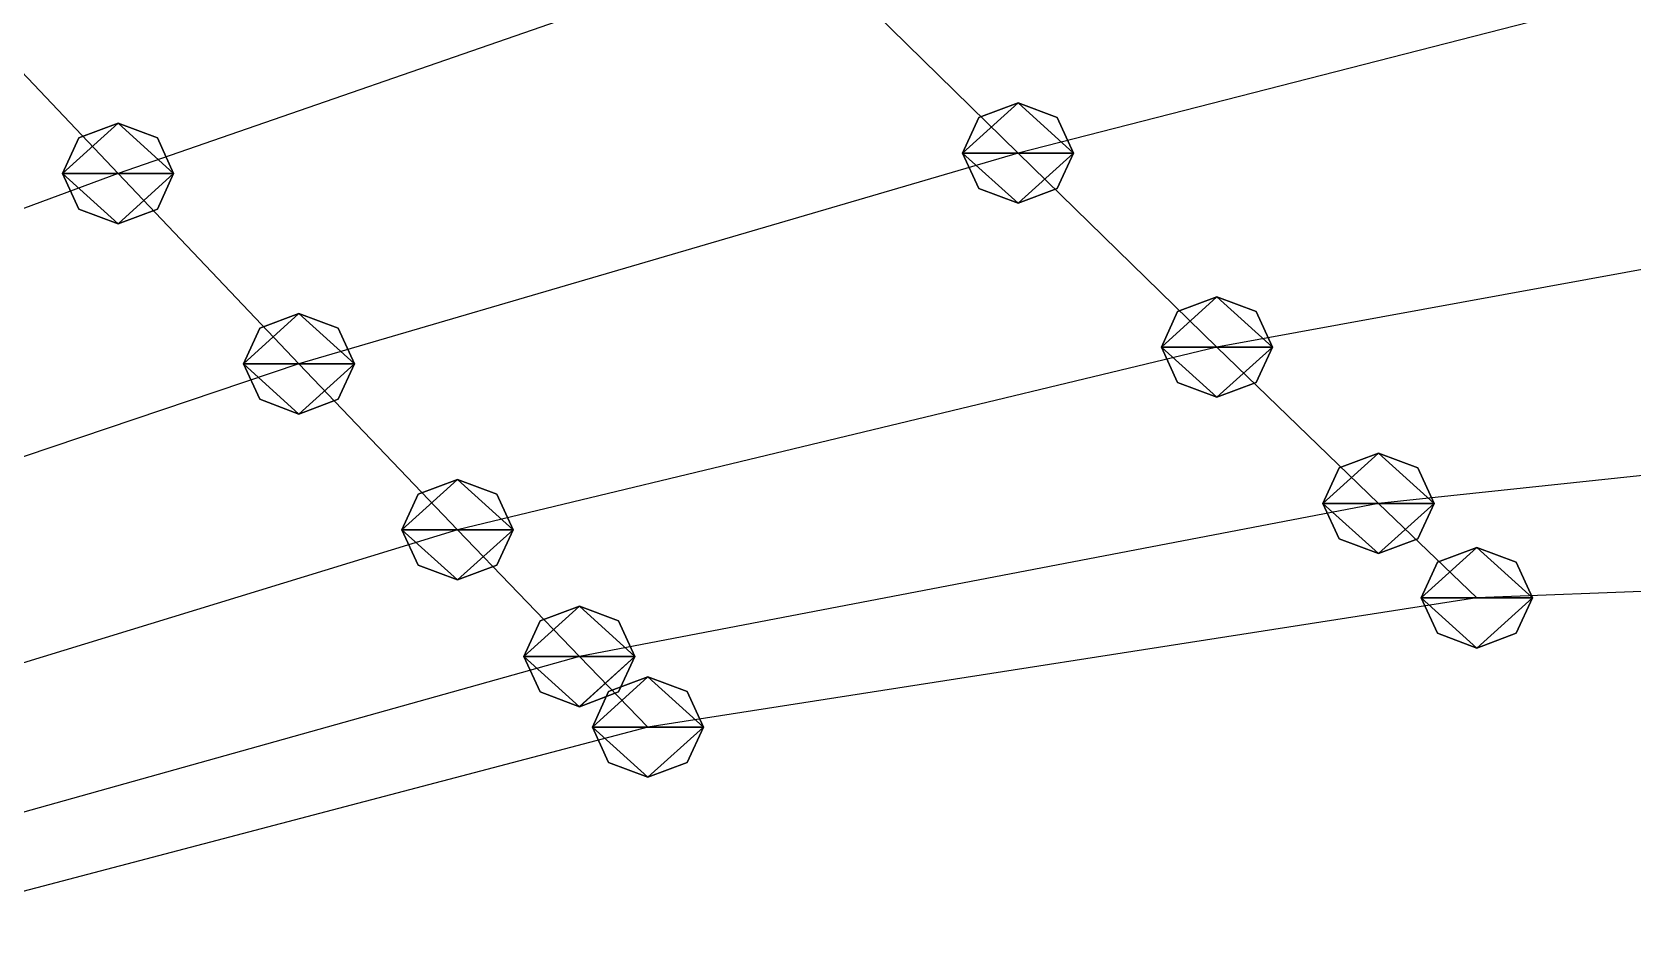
# Model space of a CAD drawing. Header units: metres. Extents: x -75 to 75, y -50 to 48.
# Drawn here: x 11.88 to 40.71, y -10.51 to 5.61 of the extents above; entities that cross this region are included whole.
import ezdxf

# ---------------------------------------------------------------- set-up
doc = ezdxf.new("R2010")
doc.units = ezdxf.units.M

msp = doc.modelspace()

# ---------------------------------------------------------------- linework, layer by layer
for p, q in [((25.685604, 7.312996, -196.89554), (13.4338875, 3.0641632, -201.13991)), ((29.639103, 3.4326744, -196.28397), (25.685604, 7.312996, -196.89554)), ((13.4338875, 3.0641632, -201.13991), (9.987995, 6.701477, -201.40582)), ((42.959377, 6.8451576, -191.65167), (29.639103, 3.4326744, -196.28397)), ((29.639103, 4.338987, -196.70657), (28.931995, 4.073534, -196.5828)), ((29.639103, 4.338987, -196.70657), (28.931995, 4.073534, -196.5828)), ((29.639103, 4.338987, -196.70657), (28.931995, 4.073534, -196.5828)), ((29.639103, 4.338987, -196.70657), (28.931995, 4.073534, -196.5828)), ((30.34621, 4.073534, -196.5828), (29.639103, 4.338987, -196.70657)), ((30.34621, 4.073534, -196.5828), (29.639103, 4.338987, -196.70657)), ((30.34621, 4.073534, -196.5828), (29.639103, 4.338987, -196.70657)), ((30.34621, 4.073534, -196.5828), (29.639103, 4.338987, -196.70657)), ((28.931995, 4.073534, -196.5828), (28.639103, 3.4326744, -196.28397)), ((28.931995, 4.073534, -196.5828), (28.639103, 3.4326744, -196.28397)), ((28.931995, 4.073534, -196.5828), (28.639103, 3.4326744, -196.28397)), ((28.931995, 4.073534, -196.5828), (28.639103, 3.4326744, -196.28397)), ((30.639103, 3.4326744, -196.28397), (30.34621, 4.073534, -196.5828)), ((30.639103, 3.4326744, -196.28397), (30.34621, 4.073534, -196.5828)), ((30.639103, 3.4326744, -196.28397), (30.34621, 4.073534, -196.5828)), ((30.639103, 3.4326744, -196.28397), (30.34621, 4.073534, -196.5828)), ((13.4338875, 3.9704757, -201.56252), (12.726781, 3.705023, -201.43874)), ((13.4338875, 3.9704757, -201.56252), (12.726781, 3.705023, -201.43874)), ((13.4338875, 3.9704757, -201.56252), (12.726781, 3.705023, -201.43874)), ((13.4338875, 3.9704757, -201.56252), (12.726781, 3.705023, -201.43874)), ((14.140994, 3.705023, -201.43874), (13.4338875, 3.9704757, -201.56252)), ((14.140994, 3.705023, -201.43874), (13.4338875, 3.9704757, -201.56252)), ((14.140994, 3.705023, -201.43874), (13.4338875, 3.9704757, -201.56252)), ((14.140994, 3.705023, -201.43874), (13.4338875, 3.9704757, -201.56252)), ((12.726781, 3.705023, -201.43874), (12.4338875, 3.0641632, -201.13991)), ((12.726781, 3.705023, -201.43874), (12.4338875, 3.0641632, -201.13991)), ((12.726781, 3.705023, -201.43874), (12.4338875, 3.0641632, -201.13991)), ((12.726781, 3.705023, -201.43874), (12.4338875, 3.0641632, -201.13991)), ((14.4338875, 3.0641632, -201.13991), (14.140994, 3.705023, -201.43874)), ((14.4338875, 3.0641632, -201.13991), (14.140994, 3.705023, -201.43874)), ((14.4338875, 3.0641632, -201.13991), (14.140994, 3.705023, -201.43874)), ((14.4338875, 3.0641632, -201.13991), (14.140994, 3.705023, -201.43874)), ((29.639103, 3.4326744, -196.28397), (16.690758, -0.36447906, -200.87906)), ((28.639103, 3.4326744, -196.28397), (28.931995, 2.7918146, -195.98514)), ((28.639103, 3.4326744, -196.28397), (28.931995, 2.7918146, -195.98514)), ((28.639103, 3.4326744, -196.28397), (28.931995, 2.7918146, -195.98514)), ((28.639103, 3.4326744, -196.28397), (28.931995, 2.7918146, -195.98514)), ((33.2205, -0.06272507, -195.70935), (29.639103, 3.4326744, -196.28397)), ((30.34621, 2.7918146, -195.98514), (30.639103, 3.4326744, -196.28397)), ((30.34621, 2.7918146, -195.98514), (30.639103, 3.4326744, -196.28397)), ((30.34621, 2.7918146, -195.98514), (30.639103, 3.4326744, -196.28397)), ((30.34621, 2.7918146, -195.98514), (30.639103, 3.4326744, -196.28397)), ((13.4338875, 3.0641632, -201.13991), (1.3711014, -1.3933296, -205.37889)), ((12.4338875, 3.0641632, -201.13991), (12.726781, 2.4233034, -200.84108)), ((12.4338875, 3.0641632, -201.13991), (12.726781, 2.4233034, -200.84108)), ((12.4338875, 3.0641632, -201.13991), (12.726781, 2.4233034, -200.84108)), ((12.4338875, 3.0641632, -201.13991), (12.726781, 2.4233034, -200.84108)), ((16.690758, -0.36447906, -200.87906), (13.4338875, 3.0641632, -201.13991)), ((14.140994, 2.4233034, -200.84108), (14.4338875, 3.0641632, -201.13991)), ((14.140994, 2.4233034, -200.84108), (14.4338875, 3.0641632, -201.13991)), ((14.140994, 2.4233034, -200.84108), (14.4338875, 3.0641632, -201.13991)), ((14.140994, 2.4233034, -200.84108), (14.4338875, 3.0641632, -201.13991)), ((28.931995, 2.7918146, -195.98514), (29.639103, 2.5263617, -195.86136)), ((28.931995, 2.7918146, -195.98514), (29.639103, 2.5263617, -195.86136)), ((28.931995, 2.7918146, -195.98514), (29.639103, 2.5263617, -195.86136)), ((28.931995, 2.7918146, -195.98514), (29.639103, 2.5263617, -195.86136)), ((29.639103, 2.5263617, -195.86136), (30.34621, 2.7918146, -195.98514)), ((29.639103, 2.5263617, -195.86136), (30.34621, 2.7918146, -195.98514)), ((29.639103, 2.5263617, -195.86136), (30.34621, 2.7918146, -195.98514)), ((29.639103, 2.5263617, -195.86136), (30.34621, 2.7918146, -195.98514)), ((12.726781, 2.4233034, -200.84108), (13.4338875, 2.1578505, -200.7173)), ((12.726781, 2.4233034, -200.84108), (13.4338875, 2.1578505, -200.7173)), ((12.726781, 2.4233034, -200.84108), (13.4338875, 2.1578505, -200.7173)), ((12.726781, 2.4233034, -200.84108), (13.4338875, 2.1578505, -200.7173)), ((13.4338875, 2.1578505, -200.7173), (14.140994, 2.4233034, -200.84108)), ((13.4338875, 2.1578505, -200.7173), (14.140994, 2.4233034, -200.84108)), ((13.4338875, 2.1578505, -200.7173), (14.140994, 2.4233034, -200.84108)), ((13.4338875, 2.1578505, -200.7173), (14.140994, 2.4233034, -200.84108)), ((47.567142, 2.5512924, -190.69957), (33.2205, -0.06272507, -195.70935)), ((32.513393, 0.5781347, -196.00818), (32.2205, -0.0627251, -195.70935)), ((32.513393, 0.5781347, -196.00818), (32.2205, -0.0627251, -195.70935)), ((32.513393, 0.5781347, -196.00818), (32.2205, -0.0627251, -195.70935)), ((32.513393, 0.5781347, -196.00818), (32.2205, -0.0627251, -195.70935)), ((33.2205, 0.8435875, -196.13196), (32.513393, 0.5781347, -196.00818)), ((33.2205, 0.8435875, -196.13196), (32.513393, 0.5781347, -196.00818)), ((33.2205, 0.8435875, -196.13196), (32.513393, 0.5781347, -196.00818)), ((33.2205, 0.8435875, -196.13196), (32.513393, 0.5781347, -196.00818)), ((33.92761, 0.5781347, -196.00818), (33.2205, 0.8435875, -196.13196)), ((33.92761, 0.5781347, -196.00818), (33.2205, 0.8435875, -196.13196)), ((33.92761, 0.5781347, -196.00818), (33.2205, 0.8435875, -196.13196)), ((33.92761, 0.5781347, -196.00818), (33.2205, 0.8435875, -196.13196)), ((34.2205, -0.06272504, -195.70935), (33.92761, 0.5781347, -196.00818)), ((34.2205, -0.06272504, -195.70935), (33.92761, 0.5781347, -196.00818)), ((34.2205, -0.06272504, -195.70935), (33.92761, 0.5781347, -196.00818)), ((34.2205, -0.06272504, -195.70935), (33.92761, 0.5781347, -196.00818)), ((16.690758, 0.5418335, -201.30167), (15.983651, 0.27638072, -201.17789)), ((16.690758, 0.5418335, -201.30167), (15.983651, 0.27638072, -201.17789)), ((16.690758, 0.5418335, -201.30167), (15.983651, 0.27638072, -201.17789)), ((16.690758, 0.5418335, -201.30167), (15.983651, 0.27638072, -201.17789)), ((17.397865, 0.27638072, -201.17789), (16.690758, 0.5418335, -201.30167)), ((17.397865, 0.27638072, -201.17789), (16.690758, 0.5418335, -201.30167)), ((17.397865, 0.27638072, -201.17789), (16.690758, 0.5418335, -201.30167)), ((17.397865, 0.27638072, -201.17789), (16.690758, 0.5418335, -201.30167)), ((15.983651, 0.27638072, -201.17789), (15.690758, -0.3644791, -200.87906)), ((15.983651, 0.27638072, -201.17789), (15.690758, -0.3644791, -200.87906)), ((15.983651, 0.27638072, -201.17789), (15.690758, -0.3644791, -200.87906)), ((15.983651, 0.27638072, -201.17789), (15.690758, -0.3644791, -200.87906)), ((17.690758, -0.36447904, -200.87906), (17.397865, 0.27638072, -201.17789)), ((17.690758, -0.36447904, -200.87906), (17.397865, 0.27638072, -201.17789)), ((17.690758, -0.36447904, -200.87906), (17.397865, 0.27638072, -201.17789)), ((17.690758, -0.36447904, -200.87906), (17.397865, 0.27638072, -201.17789)), ((33.2205, -0.06272507, -195.70935), (19.545559, -3.354412, -200.63419)), ((32.2205, -0.0627251, -195.70935), (32.513393, -0.7035849, -195.41052)), ((32.2205, -0.0627251, -195.70935), (32.513393, -0.7035849, -195.41052)), ((32.2205, -0.0627251, -195.70935), (32.513393, -0.7035849, -195.41052)), ((32.2205, -0.0627251, -195.70935), (32.513393, -0.7035849, -195.41052)), ((36.13004, -2.8802452, -195.21936), (33.2205, -0.06272507, -195.70935)), ((33.92761, -0.70358485, -195.41052), (34.2205, -0.06272504, -195.70935)), ((33.92761, -0.70358485, -195.41052), (34.2205, -0.06272504, -195.70935)), ((33.92761, -0.70358485, -195.41052), (34.2205, -0.06272504, -195.70935)), ((33.92761, -0.70358485, -195.41052), (34.2205, -0.06272504, -195.70935)), ((16.690758, -0.36447906, -200.87906), (4.144375, -4.600334, -205.45767)), ((15.690758, -0.3644791, -200.87906), (15.983651, -1.0053389, -200.58023)), ((15.690758, -0.3644791, -200.87906), (15.983651, -1.0053389, -200.58023)), ((15.690758, -0.3644791, -200.87906), (15.983651, -1.0053389, -200.58023)), ((15.690758, -0.3644791, -200.87906), (15.983651, -1.0053389, -200.58023)), ((19.545559, -3.354412, -200.63419), (16.690758, -0.36447906, -200.87906)), ((17.397865, -1.0053389, -200.58023), (17.690758, -0.36447904, -200.87906)), ((17.397865, -1.0053389, -200.58023), (17.690758, -0.36447904, -200.87906)), ((17.397865, -1.0053389, -200.58023), (17.690758, -0.36447904, -200.87906)), ((17.397865, -1.0053389, -200.58023), (17.690758, -0.36447904, -200.87906)), ((32.513393, -0.7035849, -195.41052), (33.2205, -0.9690377, -195.28674)), ((32.513393, -0.7035849, -195.41052), (33.2205, -0.9690377, -195.28674)), ((32.513393, -0.7035849, -195.41052), (33.2205, -0.9690377, -195.28674)), ((32.513393, -0.7035849, -195.41052), (33.2205, -0.9690377, -195.28674)), ((33.2205, -0.9690377, -195.28674), (33.92761, -0.70358485, -195.41052)), ((33.2205, -0.9690377, -195.28674), (33.92761, -0.70358485, -195.41052)), ((33.2205, -0.9690377, -195.28674), (33.92761, -0.70358485, -195.41052)), ((33.2205, -0.9690377, -195.28674), (33.92761, -0.70358485, -195.41052)), ((15.983651, -1.0053389, -200.58023), (16.690758, -1.2707918, -200.45645)), ((15.983651, -1.0053389, -200.58023), (16.690758, -1.2707918, -200.45645)), ((15.983651, -1.0053389, -200.58023), (16.690758, -1.2707918, -200.45645)), ((15.983651, -1.0053389, -200.58023), (16.690758, -1.2707918, -200.45645)), ((16.690758, -1.2707918, -200.45645), (17.397865, -1.0053389, -200.58023)), ((16.690758, -1.2707918, -200.45645), (17.397865, -1.0053389, -200.58023)), ((16.690758, -1.2707918, -200.45645), (17.397865, -1.0053389, -200.58023)), ((16.690758, -1.2707918, -200.45645), (17.397865, -1.0053389, -200.58023)), ((51.65759, -1.2404709, -189.83347), (36.13004, -2.8802452, -195.21936)), ((36.13004, -1.9739326, -195.64197), (35.42293, -2.2393854, -195.51819)), ((36.13004, -1.9739326, -195.64197), (35.42293, -2.2393854, -195.51819)), ((36.13004, -1.9739326, -195.64197), (35.42293, -2.2393854, -195.51819)), ((36.13004, -1.9739326, -195.64197), (35.42293, -2.2393854, -195.51819)), ((36.837147, -2.2393854, -195.51819), (36.13004, -1.9739326, -195.64197)), ((36.837147, -2.2393854, -195.51819), (36.13004, -1.9739326, -195.64197)), ((36.837147, -2.2393854, -195.51819), (36.13004, -1.9739326, -195.64197)), ((36.837147, -2.2393854, -195.51819), (36.13004, -1.9739326, -195.64197)), ((35.42293, -2.2393854, -195.51819), (35.13004, -2.8802452, -195.21936)), ((35.42293, -2.2393854, -195.51819), (35.13004, -2.8802452, -195.21936)), ((35.42293, -2.2393854, -195.51819), (35.13004, -2.8802452, -195.21936)), ((35.42293, -2.2393854, -195.51819), (35.13004, -2.8802452, -195.21936)), ((37.13004, -2.8802452, -195.21936), (36.837147, -2.2393854, -195.51819)), ((37.13004, -2.8802452, -195.21936), (36.837147, -2.2393854, -195.51819)), ((37.13004, -2.8802452, -195.21936), (36.837147, -2.2393854, -195.51819)), ((37.13004, -2.8802452, -195.21936), (36.837147, -2.2393854, -195.51819)), ((19.545559, -2.4480996, -201.0568), (18.838451, -2.7135522, -200.93301)), ((19.545559, -2.4480996, -201.0568), (18.838451, -2.7135522, -200.93301)), ((19.545559, -2.4480996, -201.0568), (18.838451, -2.7135522, -200.93301)), ((19.545559, -2.4480996, -201.0568), (18.838451, -2.7135522, -200.93301)), ((20.252666, -2.7135522, -200.93301), (19.545559, -2.4480996, -201.0568)), ((20.252666, -2.7135522, -200.93301), (19.545559, -2.4480996, -201.0568)), ((20.252666, -2.7135522, -200.93301), (19.545559, -2.4480996, -201.0568)), ((20.252666, -2.7135522, -200.93301), (19.545559, -2.4480996, -201.0568)), ((18.838451, -2.7135522, -200.93301), (18.545559, -3.354412, -200.63419)), ((18.838451, -2.7135522, -200.93301), (18.545559, -3.354412, -200.63419)), ((18.838451, -2.7135522, -200.93301), (18.545559, -3.354412, -200.63419)), ((18.838451, -2.7135522, -200.93301), (18.545559, -3.354412, -200.63419)), ((20.545559, -3.354412, -200.63419), (20.252666, -2.7135522, -200.93301)), ((20.545559, -3.354412, -200.63419), (20.252666, -2.7135522, -200.93301)), ((20.545559, -3.354412, -200.63419), (20.252666, -2.7135522, -200.93301)), ((20.545559, -3.354412, -200.63419), (20.252666, -2.7135522, -200.93301)), ((36.13004, -2.8802452, -195.21936), (21.74078, -5.637333, -200.42886)), ((35.13004, -2.8802452, -195.21936), (35.42293, -3.521105, -194.92053)), ((35.13004, -2.8802452, -195.21936), (35.42293, -3.521105, -194.92053)), ((35.13004, -2.8802452, -195.21936), (35.42293, -3.521105, -194.92053)), ((35.13004, -2.8802452, -195.21936), (35.42293, -3.521105, -194.92053)), ((37.90111, -4.5802727, -194.9054), (36.13004, -2.8802452, -195.21936)), ((36.837147, -3.521105, -194.92053), (37.13004, -2.8802452, -195.21936)), ((36.837147, -3.521105, -194.92053), (37.13004, -2.8802452, -195.21936)), ((36.837147, -3.521105, -194.92053), (37.13004, -2.8802452, -195.21936)), ((36.837147, -3.521105, -194.92053), (37.13004, -2.8802452, -195.21936)), ((19.545559, -3.354412, -200.63419), (6.5301094, -7.353119, -205.51892)), ((18.545559, -3.354412, -200.63419), (18.838451, -3.995272, -200.33536)), ((18.545559, -3.354412, -200.63419), (18.838451, -3.995272, -200.33536)), ((18.545559, -3.354412, -200.63419), (18.838451, -3.995272, -200.33536)), ((18.545559, -3.354412, -200.63419), (18.838451, -3.995272, -200.33536)), ((21.74078, -5.637333, -200.42886), (19.545559, -3.354412, -200.63419)), ((20.252666, -3.995272, -200.33536), (20.545559, -3.354412, -200.63419)), ((20.252666, -3.995272, -200.33536), (20.545559, -3.354412, -200.63419)), ((20.252666, -3.995272, -200.33536), (20.545559, -3.354412, -200.63419)), ((20.252666, -3.995272, -200.33536), (20.545559, -3.354412, -200.63419)), ((35.42293, -3.521105, -194.92053), (36.13004, -3.786558, -194.79675)), ((35.42293, -3.521105, -194.92053), (36.13004, -3.786558, -194.79675)), ((35.42293, -3.521105, -194.92053), (36.13004, -3.786558, -194.79675)), ((35.42293, -3.521105, -194.92053), (36.13004, -3.786558, -194.79675)), ((36.13004, -3.786558, -194.79675), (36.837147, -3.521105, -194.92053)), ((36.13004, -3.786558, -194.79675), (36.837147, -3.521105, -194.92053)), ((36.13004, -3.786558, -194.79675), (36.837147, -3.521105, -194.92053)), ((36.13004, -3.786558, -194.79675), (36.837147, -3.521105, -194.92053)), ((37.90111, -3.6739602, -195.328), (37.194004, -3.9394128, -195.20422)), ((37.90111, -3.6739602, -195.328), (37.194004, -3.9394128, -195.20422)), ((37.90111, -3.6739602, -195.328), (37.194004, -3.9394128, -195.20422)), ((38.60822, -3.9394128, -195.20422), (37.90111, -3.6739602, -195.328)), ((38.60822, -3.9394128, -195.20422), (37.90111, -3.6739602, -195.328)), ((38.60822, -3.9394128, -195.20422), (37.90111, -3.6739602, -195.328)), ((18.838451, -3.995272, -200.33536), (19.545559, -4.2607245, -200.21158)), ((18.838451, -3.995272, -200.33536), (19.545559, -4.2607245, -200.21158)), ((18.838451, -3.995272, -200.33536), (19.545559, -4.2607245, -200.21158)), ((18.838451, -3.995272, -200.33536), (19.545559, -4.2607245, -200.21158)), ((19.545559, -4.2607245, -200.21158), (20.252666, -3.995272, -200.33536)), ((19.545559, -4.2607245, -200.21158), (20.252666, -3.995272, -200.33536)), ((19.545559, -4.2607245, -200.21158), (20.252666, -3.995272, -200.33536)), ((19.545559, -4.2607245, -200.21158), (20.252666, -3.995272, -200.33536)), ((37.194004, -3.9394128, -195.20422), (36.90111, -4.5802727, -194.9054)), ((37.194004, -3.9394128, -195.20422), (36.90111, -4.5802727, -194.9054)), ((37.194004, -3.9394128, -195.20422), (36.90111, -4.5802727, -194.9054)), ((54.59878, -3.9499779, -189.19298), (37.90111, -4.5802727, -194.9054)), ((38.90111, -4.5802727, -194.9054), (38.60822, -3.9394128, -195.20422)), ((38.90111, -4.5802727, -194.9054), (38.60822, -3.9394128, -195.20422)), ((38.90111, -4.5802727, -194.9054), (38.60822, -3.9394128, -195.20422)), ((37.90111, -4.5802727, -194.9054), (22.974255, -6.910473, -200.30344)), ((36.90111, -4.5802727, -194.9054), (37.194004, -5.2211323, -194.60657)), ((36.90111, -4.5802727, -194.9054), (37.194004, -5.2211323, -194.60657)), ((36.90111, -4.5802727, -194.9054), (37.194004, -5.2211323, -194.60657)), ((38.60822, -5.2211323, -194.60657), (38.90111, -4.5802727, -194.9054)), ((38.60822, -5.2211323, -194.60657), (38.90111, -4.5802727, -194.9054)), ((38.60822, -5.2211323, -194.60657), (38.90111, -4.5802727, -194.9054)), ((21.74078, -4.7310205, -200.85147), (21.033672, -4.9964733, -200.72769)), ((21.74078, -4.7310205, -200.85147), (21.033672, -4.9964733, -200.72769)), ((21.74078, -4.7310205, -200.85147), (21.033672, -4.9964733, -200.72769)), ((21.74078, -4.7310205, -200.85147), (21.033672, -4.9964733, -200.72769)), ((22.447887, -4.9964733, -200.72769), (21.74078, -4.7310205, -200.85147)), ((22.447887, -4.9964733, -200.72769), (21.74078, -4.7310205, -200.85147)), ((22.447887, -4.9964733, -200.72769), (21.74078, -4.7310205, -200.85147)), ((22.447887, -4.9964733, -200.72769), (21.74078, -4.7310205, -200.85147)), ((21.033672, -4.9964733, -200.72769), (20.74078, -5.637333, -200.42886)), ((21.033672, -4.9964733, -200.72769), (20.74078, -5.637333, -200.42886)), ((21.033672, -4.9964733, -200.72769), (20.74078, -5.637333, -200.42886)), ((21.033672, -4.9964733, -200.72769), (20.74078, -5.637333, -200.42886)), ((22.74078, -5.637333, -200.42886), (22.447887, -4.9964733, -200.72769)), ((22.74078, -5.637333, -200.42886), (22.447887, -4.9964733, -200.72769)), ((22.74078, -5.637333, -200.42886), (22.447887, -4.9964733, -200.72769)), ((22.74078, -5.637333, -200.42886), (22.447887, -4.9964733, -200.72769)), ((37.194004, -5.2211323, -194.60657), (37.90111, -5.486585, -194.48279)), ((37.194004, -5.2211323, -194.60657), (37.90111, -5.486585, -194.48279)), ((37.194004, -5.2211323, -194.60657), (37.90111, -5.486585, -194.48279)), ((37.90111, -5.486585, -194.48279), (38.60822, -5.2211323, -194.60657)), ((37.90111, -5.486585, -194.48279), (38.60822, -5.2211323, -194.60657)), ((37.90111, -5.486585, -194.48279), (38.60822, -5.2211323, -194.60657)), ((21.74078, -5.637333, -200.42886), (8.313126, -9.404259, -205.55807)), ((20.74078, -5.637333, -200.42886), (21.033672, -6.2781925, -200.13004)), ((20.74078, -5.637333, -200.42886), (21.033672, -6.2781925, -200.13004)), ((20.74078, -5.637333, -200.42886), (21.033672, -6.2781925, -200.13004)), ((20.74078, -5.637333, -200.42886), (21.033672, -6.2781925, -200.13004)), ((22.974255, -6.910473, -200.30344), (21.74078, -5.637333, -200.42886)), ((22.447887, -6.2781925, -200.13004), (22.74078, -5.637333, -200.42886)), ((22.447887, -6.2781925, -200.13004), (22.74078, -5.637333, -200.42886)), ((22.447887, -6.2781925, -200.13004), (22.74078, -5.637333, -200.42886)), ((22.447887, -6.2781925, -200.13004), (22.74078, -5.637333, -200.42886)), ((22.974255, -6.0041604, -200.72604), (22.267147, -6.2696133, -200.60226)), ((22.974255, -6.0041604, -200.72604), (22.267147, -6.2696133, -200.60226)), ((22.974255, -6.0041604, -200.72604), (22.267147, -6.2696133, -200.60226)), ((23.681362, -6.2696133, -200.60226), (22.974255, -6.0041604, -200.72604)), ((23.681362, -6.2696133, -200.60226), (22.974255, -6.0041604, -200.72604)), ((23.681362, -6.2696133, -200.60226), (22.974255, -6.0041604, -200.72604)), ((21.033672, -6.2781925, -200.13004), (21.74078, -6.5436454, -200.00626)), ((21.033672, -6.2781925, -200.13004), (21.74078, -6.5436454, -200.00626)), ((21.033672, -6.2781925, -200.13004), (21.74078, -6.5436454, -200.00626)), ((21.033672, -6.2781925, -200.13004), (21.74078, -6.5436454, -200.00626)), ((21.74078, -6.5436454, -200.00626), (22.447887, -6.2781925, -200.13004)), ((21.74078, -6.5436454, -200.00626), (22.447887, -6.2781925, -200.13004)), ((21.74078, -6.5436454, -200.00626), (22.447887, -6.2781925, -200.13004)), ((21.74078, -6.5436454, -200.00626), (22.447887, -6.2781925, -200.13004)), ((22.267147, -6.2696133, -200.60226), (21.974255, -6.910473, -200.30344)), ((22.267147, -6.2696133, -200.60226), (21.974255, -6.910473, -200.30344)), ((22.267147, -6.2696133, -200.60226), (21.974255, -6.910473, -200.30344)), ((23.974255, -6.910473, -200.30344), (23.681362, -6.2696133, -200.60226)), ((23.974255, -6.910473, -200.30344), (23.681362, -6.2696133, -200.60226)), ((23.974255, -6.910473, -200.30344), (23.681362, -6.2696133, -200.60226)), ((22.974255, -6.910473, -200.30344), (9.280712, -10.513889, -205.57565)), ((21.974255, -6.910473, -200.30344), (22.267147, -7.5513325, -200.00461)), ((21.974255, -6.910473, -200.30344), (22.267147, -7.5513325, -200.00461)), ((21.974255, -6.910473, -200.30344), (22.267147, -7.5513325, -200.00461)), ((23.681362, -7.5513325, -200.00461), (23.974255, -6.910473, -200.30344)), ((23.681362, -7.5513325, -200.00461), (23.974255, -6.910473, -200.30344)), ((23.681362, -7.5513325, -200.00461), (23.974255, -6.910473, -200.30344)), ((22.267147, -7.5513325, -200.00461), (22.974255, -7.8167853, -199.88083)), ((22.267147, -7.5513325, -200.00461), (22.974255, -7.8167853, -199.88083)), ((22.267147, -7.5513325, -200.00461), (22.974255, -7.8167853, -199.88083)), ((22.974255, -7.8167853, -199.88083), (23.681362, -7.5513325, -200.00461)), ((22.974255, -7.8167853, -199.88083), (23.681362, -7.5513325, -200.00461)), ((22.974255, -7.8167853, -199.88083), (23.681362, -7.5513325, -200.00461))]:
    msp.add_line(p, q)
for points in [[(28.639103, 3.4326744, -196.28397), (28.931995, 4.073534, -196.5828), (29.639103, 4.338987, -196.70657), (29.639202, 4.339087, -196.70647)], [(28.639103, 3.4326744, -196.28397), (28.931995, 4.073534, -196.5828), (29.639103, 4.338987, -196.70657), (29.639202, 4.339087, -196.70647)], [(28.639103, 3.4326744, -196.28397), (28.931995, 4.073534, -196.5828), (29.639103, 4.338987, -196.70657), (29.639202, 4.339087, -196.70647)], [(28.639103, 3.4326744, -196.28397), (28.931995, 4.073534, -196.5828), (29.639103, 4.338987, -196.70657), (29.639202, 4.339087, -196.70647)], [(28.639103, 3.4326744, -196.28397), (29.639103, 4.338987, -196.70657), (30.639103, 3.4326744, -196.28397), (30.639202, 3.4327743, -196.28386)], [(28.639103, 3.4326744, -196.28397), (29.639103, 4.338987, -196.70657), (30.639103, 3.4326744, -196.28397), (30.639202, 3.4327743, -196.28386)], [(28.639103, 3.4326744, -196.28397), (29.639103, 4.338987, -196.70657), (30.639103, 3.4326744, -196.28397), (30.639202, 3.4327743, -196.28386)], [(28.639103, 3.4326744, -196.28397), (29.639103, 4.338987, -196.70657), (30.639103, 3.4326744, -196.28397), (30.639202, 3.4327743, -196.28386)], [(29.639103, 4.338987, -196.70657), (30.34621, 4.073534, -196.5828), (30.639103, 3.4326744, -196.28397), (30.639202, 3.4327743, -196.28386)], [(29.639103, 4.338987, -196.70657), (30.34621, 4.073534, -196.5828), (30.639103, 3.4326744, -196.28397), (30.639202, 3.4327743, -196.28386)], [(29.639103, 4.338987, -196.70657), (30.34621, 4.073534, -196.5828), (30.639103, 3.4326744, -196.28397), (30.639202, 3.4327743, -196.28386)], [(29.639103, 4.338987, -196.70657), (30.34621, 4.073534, -196.5828), (30.639103, 3.4326744, -196.28397), (30.639202, 3.4327743, -196.28386)], [(12.4338875, 3.0641632, -201.13991), (12.726781, 3.705023, -201.43874), (13.4338875, 3.9704757, -201.56252), (13.433988, 3.9705756, -201.56241)], [(12.4338875, 3.0641632, -201.13991), (12.726781, 3.705023, -201.43874), (13.4338875, 3.9704757, -201.56252), (13.433988, 3.9705756, -201.56241)], [(12.4338875, 3.0641632, -201.13991), (12.726781, 3.705023, -201.43874), (13.4338875, 3.9704757, -201.56252), (13.433988, 3.9705756, -201.56241)], [(12.4338875, 3.0641632, -201.13991), (12.726781, 3.705023, -201.43874), (13.4338875, 3.9704757, -201.56252), (13.433988, 3.9705756, -201.56241)], [(12.4338875, 3.0641632, -201.13991), (13.4338875, 3.9704757, -201.56252), (14.4338875, 3.0641632, -201.13991), (14.433988, 3.064263, -201.1398)], [(12.4338875, 3.0641632, -201.13991), (13.4338875, 3.9704757, -201.56252), (14.4338875, 3.0641632, -201.13991), (14.433988, 3.064263, -201.1398)], [(12.4338875, 3.0641632, -201.13991), (13.4338875, 3.9704757, -201.56252), (14.4338875, 3.0641632, -201.13991), (14.433988, 3.064263, -201.1398)], [(12.4338875, 3.0641632, -201.13991), (13.4338875, 3.9704757, -201.56252), (14.4338875, 3.0641632, -201.13991), (14.433988, 3.064263, -201.1398)], [(13.4338875, 3.9704757, -201.56252), (14.140994, 3.705023, -201.43874), (14.4338875, 3.0641632, -201.13991), (14.433988, 3.064263, -201.1398)], [(13.4338875, 3.9704757, -201.56252), (14.140994, 3.705023, -201.43874), (14.4338875, 3.0641632, -201.13991), (14.433988, 3.064263, -201.1398)], [(13.4338875, 3.9704757, -201.56252), (14.140994, 3.705023, -201.43874), (14.4338875, 3.0641632, -201.13991), (14.433988, 3.064263, -201.1398)], [(13.4338875, 3.9704757, -201.56252), (14.140994, 3.705023, -201.43874), (14.4338875, 3.0641632, -201.13991), (14.433988, 3.064263, -201.1398)], [(29.639103, 2.5263617, -195.86136), (28.931995, 2.7918146, -195.98514), (28.639103, 3.4326744, -196.28397), (28.639202, 3.4327743, -196.28386)], [(30.639103, 3.4326744, -196.28397), (29.639103, 2.5263617, -195.86136), (28.639103, 3.4326744, -196.28397), (28.639202, 3.4327743, -196.28386)], [(29.639103, 2.5263617, -195.86136), (28.931995, 2.7918146, -195.98514), (28.639103, 3.4326744, -196.28397), (28.639202, 3.4327743, -196.28386)], [(30.639103, 3.4326744, -196.28397), (29.639103, 2.5263617, -195.86136), (28.639103, 3.4326744, -196.28397), (28.639202, 3.4327743, -196.28386)], [(29.639103, 2.5263617, -195.86136), (28.931995, 2.7918146, -195.98514), (28.639103, 3.4326744, -196.28397), (28.639202, 3.4327743, -196.28386)], [(30.639103, 3.4326744, -196.28397), (29.639103, 2.5263617, -195.86136), (28.639103, 3.4326744, -196.28397), (28.639202, 3.4327743, -196.28386)], [(29.639103, 2.5263617, -195.86136), (28.931995, 2.7918146, -195.98514), (28.639103, 3.4326744, -196.28397), (28.639202, 3.4327743, -196.28386)], [(30.639103, 3.4326744, -196.28397), (29.639103, 2.5263617, -195.86136), (28.639103, 3.4326744, -196.28397), (28.639202, 3.4327743, -196.28386)], [(30.639103, 3.4326744, -196.28397), (30.34621, 2.7918146, -195.98514), (29.639103, 2.5263617, -195.86136), (29.639202, 2.5264616, -195.86125)], [(30.639103, 3.4326744, -196.28397), (30.34621, 2.7918146, -195.98514), (29.639103, 2.5263617, -195.86136), (29.639202, 2.5264616, -195.86125)], [(30.639103, 3.4326744, -196.28397), (30.34621, 2.7918146, -195.98514), (29.639103, 2.5263617, -195.86136), (29.639202, 2.5264616, -195.86125)], [(30.639103, 3.4326744, -196.28397), (30.34621, 2.7918146, -195.98514), (29.639103, 2.5263617, -195.86136), (29.639202, 2.5264616, -195.86125)], [(13.4338875, 2.1578505, -200.7173), (12.726781, 2.4233034, -200.84108), (12.4338875, 3.0641632, -201.13991), (12.433988, 3.064263, -201.1398)], [(14.4338875, 3.0641632, -201.13991), (13.4338875, 2.1578505, -200.7173), (12.4338875, 3.0641632, -201.13991), (12.433988, 3.064263, -201.1398)], [(13.4338875, 2.1578505, -200.7173), (12.726781, 2.4233034, -200.84108), (12.4338875, 3.0641632, -201.13991), (12.433988, 3.064263, -201.1398)], [(14.4338875, 3.0641632, -201.13991), (13.4338875, 2.1578505, -200.7173), (12.4338875, 3.0641632, -201.13991), (12.433988, 3.064263, -201.1398)], [(13.4338875, 2.1578505, -200.7173), (12.726781, 2.4233034, -200.84108), (12.4338875, 3.0641632, -201.13991), (12.433988, 3.064263, -201.1398)], [(14.4338875, 3.0641632, -201.13991), (13.4338875, 2.1578505, -200.7173), (12.4338875, 3.0641632, -201.13991), (12.433988, 3.064263, -201.1398)], [(13.4338875, 2.1578505, -200.7173), (12.726781, 2.4233034, -200.84108), (12.4338875, 3.0641632, -201.13991), (12.433988, 3.064263, -201.1398)], [(14.4338875, 3.0641632, -201.13991), (13.4338875, 2.1578505, -200.7173), (12.4338875, 3.0641632, -201.13991), (12.433988, 3.064263, -201.1398)], [(14.4338875, 3.0641632, -201.13991), (14.140994, 2.4233034, -200.84108), (13.4338875, 2.1578505, -200.7173), (13.433988, 2.1579504, -200.7172)], [(14.4338875, 3.0641632, -201.13991), (14.140994, 2.4233034, -200.84108), (13.4338875, 2.1578505, -200.7173), (13.433988, 2.1579504, -200.7172)], [(14.4338875, 3.0641632, -201.13991), (14.140994, 2.4233034, -200.84108), (13.4338875, 2.1578505, -200.7173), (13.433988, 2.1579504, -200.7172)], [(14.4338875, 3.0641632, -201.13991), (14.140994, 2.4233034, -200.84108), (13.4338875, 2.1578505, -200.7173), (13.433988, 2.1579504, -200.7172)], [(32.2205, -0.0627251, -195.70935), (32.513393, 0.5781347, -196.00818), (33.2205, 0.8435875, -196.13196), (33.2206, 0.84368753, -196.13185)], [(32.2205, -0.0627251, -195.70935), (32.513393, 0.5781347, -196.00818), (33.2205, 0.8435875, -196.13196), (33.2206, 0.84368753, -196.13185)], [(32.2205, -0.0627251, -195.70935), (32.513393, 0.5781347, -196.00818), (33.2205, 0.8435875, -196.13196), (33.2206, 0.84368753, -196.13185)], [(32.2205, -0.0627251, -195.70935), (32.513393, 0.5781347, -196.00818), (33.2205, 0.8435875, -196.13196), (33.2206, 0.84368753, -196.13185)], [(32.2205, -0.0627251, -195.70935), (33.2205, 0.8435875, -196.13196), (34.2205, -0.06272504, -195.70935), (34.2206, -0.062625036, -195.70924)], [(32.2205, -0.0627251, -195.70935), (33.2205, 0.8435875, -196.13196), (34.2205, -0.06272504, -195.70935), (34.2206, -0.062625036, -195.70924)], [(32.2205, -0.0627251, -195.70935), (33.2205, 0.8435875, -196.13196), (34.2205, -0.06272504, -195.70935), (34.2206, -0.062625036, -195.70924)], [(32.2205, -0.0627251, -195.70935), (33.2205, 0.8435875, -196.13196), (34.2205, -0.06272504, -195.70935), (34.2206, -0.062625036, -195.70924)], [(33.2205, 0.8435875, -196.13196), (33.92761, 0.5781347, -196.00818), (34.2205, -0.06272504, -195.70935), (34.2206, -0.062625036, -195.70924)], [(33.2205, 0.8435875, -196.13196), (33.92761, 0.5781347, -196.00818), (34.2205, -0.06272504, -195.70935), (34.2206, -0.062625036, -195.70924)], [(33.2205, 0.8435875, -196.13196), (33.92761, 0.5781347, -196.00818), (34.2205, -0.06272504, -195.70935), (34.2206, -0.062625036, -195.70924)], [(33.2205, 0.8435875, -196.13196), (33.92761, 0.5781347, -196.00818), (34.2205, -0.06272504, -195.70935), (34.2206, -0.062625036, -195.70924)], [(15.690758, -0.3644791, -200.87906), (15.983651, 0.27638072, -201.17789), (16.690758, 0.5418335, -201.30167), (16.690857, 0.54193354, -201.30156)], [(15.690758, -0.3644791, -200.87906), (15.983651, 0.27638072, -201.17789), (16.690758, 0.5418335, -201.30167), (16.690857, 0.54193354, -201.30156)], [(15.690758, -0.3644791, -200.87906), (15.983651, 0.27638072, -201.17789), (16.690758, 0.5418335, -201.30167), (16.690857, 0.54193354, -201.30156)], [(15.690758, -0.3644791, -200.87906), (15.983651, 0.27638072, -201.17789), (16.690758, 0.5418335, -201.30167), (16.690857, 0.54193354, -201.30156)], [(15.690758, -0.3644791, -200.87906), (16.690758, 0.5418335, -201.30167), (17.690758, -0.36447904, -200.87906), (17.690857, -0.36437905, -200.87895)], [(15.690758, -0.3644791, -200.87906), (16.690758, 0.5418335, -201.30167), (17.690758, -0.36447904, -200.87906), (17.690857, -0.36437905, -200.87895)], [(15.690758, -0.3644791, -200.87906), (16.690758, 0.5418335, -201.30167), (17.690758, -0.36447904, -200.87906), (17.690857, -0.36437905, -200.87895)], [(15.690758, -0.3644791, -200.87906), (16.690758, 0.5418335, -201.30167), (17.690758, -0.36447904, -200.87906), (17.690857, -0.36437905, -200.87895)], [(16.690758, 0.5418335, -201.30167), (17.397865, 0.27638072, -201.17789), (17.690758, -0.36447904, -200.87906), (17.690857, -0.36437905, -200.87895)], [(16.690758, 0.5418335, -201.30167), (17.397865, 0.27638072, -201.17789), (17.690758, -0.36447904, -200.87906), (17.690857, -0.36437905, -200.87895)], [(16.690758, 0.5418335, -201.30167), (17.397865, 0.27638072, -201.17789), (17.690758, -0.36447904, -200.87906), (17.690857, -0.36437905, -200.87895)], [(16.690758, 0.5418335, -201.30167), (17.397865, 0.27638072, -201.17789), (17.690758, -0.36447904, -200.87906), (17.690857, -0.36437905, -200.87895)], [(33.2205, -0.9690377, -195.28674), (32.513393, -0.7035849, -195.41052), (32.2205, -0.0627251, -195.70935), (32.2206, -0.062625095, -195.70924)], [(34.2205, -0.06272504, -195.70935), (33.2205, -0.9690377, -195.28674), (32.2205, -0.0627251, -195.70935), (32.2206, -0.062625095, -195.70924)], [(33.2205, -0.9690377, -195.28674), (32.513393, -0.7035849, -195.41052), (32.2205, -0.0627251, -195.70935), (32.2206, -0.062625095, -195.70924)], [(34.2205, -0.06272504, -195.70935), (33.2205, -0.9690377, -195.28674), (32.2205, -0.0627251, -195.70935), (32.2206, -0.062625095, -195.70924)], [(33.2205, -0.9690377, -195.28674), (32.513393, -0.7035849, -195.41052), (32.2205, -0.0627251, -195.70935), (32.2206, -0.062625095, -195.70924)], [(34.2205, -0.06272504, -195.70935), (33.2205, -0.9690377, -195.28674), (32.2205, -0.0627251, -195.70935), (32.2206, -0.062625095, -195.70924)], [(33.2205, -0.9690377, -195.28674), (32.513393, -0.7035849, -195.41052), (32.2205, -0.0627251, -195.70935), (32.2206, -0.062625095, -195.70924)], [(34.2205, -0.06272504, -195.70935), (33.2205, -0.9690377, -195.28674), (32.2205, -0.0627251, -195.70935), (32.2206, -0.062625095, -195.70924)], [(34.2205, -0.06272504, -195.70935), (33.92761, -0.70358485, -195.41052), (33.2205, -0.9690377, -195.28674), (33.2206, -0.9689377, -195.28664)], [(34.2205, -0.06272504, -195.70935), (33.92761, -0.70358485, -195.41052), (33.2205, -0.9690377, -195.28674), (33.2206, -0.9689377, -195.28664)], [(34.2205, -0.06272504, -195.70935), (33.92761, -0.70358485, -195.41052), (33.2205, -0.9690377, -195.28674), (33.2206, -0.9689377, -195.28664)], [(34.2205, -0.06272504, -195.70935), (33.92761, -0.70358485, -195.41052), (33.2205, -0.9690377, -195.28674), (33.2206, -0.9689377, -195.28664)], [(16.690758, -1.2707918, -200.45645), (15.983651, -1.0053389, -200.58023), (15.690758, -0.3644791, -200.87906), (15.690858, -0.3643791, -200.87895)], [(17.690758, -0.36447904, -200.87906), (16.690758, -1.2707918, -200.45645), (15.690758, -0.3644791, -200.87906), (15.690858, -0.3643791, -200.87895)], [(16.690758, -1.2707918, -200.45645), (15.983651, -1.0053389, -200.58023), (15.690758, -0.3644791, -200.87906), (15.690858, -0.3643791, -200.87895)], [(17.690758, -0.36447904, -200.87906), (16.690758, -1.2707918, -200.45645), (15.690758, -0.3644791, -200.87906), (15.690858, -0.3643791, -200.87895)], [(16.690758, -1.2707918, -200.45645), (15.983651, -1.0053389, -200.58023), (15.690758, -0.3644791, -200.87906), (15.690858, -0.3643791, -200.87895)], [(17.690758, -0.36447904, -200.87906), (16.690758, -1.2707918, -200.45645), (15.690758, -0.3644791, -200.87906), (15.690858, -0.3643791, -200.87895)], [(16.690758, -1.2707918, -200.45645), (15.983651, -1.0053389, -200.58023), (15.690758, -0.3644791, -200.87906), (15.690858, -0.3643791, -200.87895)], [(17.690758, -0.36447904, -200.87906), (16.690758, -1.2707918, -200.45645), (15.690758, -0.3644791, -200.87906), (15.690858, -0.3643791, -200.87895)], [(17.690758, -0.36447904, -200.87906), (17.397865, -1.0053389, -200.58023), (16.690758, -1.2707918, -200.45645), (16.690857, -1.2706918, -200.45634)], [(17.690758, -0.36447904, -200.87906), (17.397865, -1.0053389, -200.58023), (16.690758, -1.2707918, -200.45645), (16.690857, -1.2706918, -200.45634)], [(17.690758, -0.36447904, -200.87906), (17.397865, -1.0053389, -200.58023), (16.690758, -1.2707918, -200.45645), (16.690857, -1.2706918, -200.45634)], [(17.690758, -0.36447904, -200.87906), (17.397865, -1.0053389, -200.58023), (16.690758, -1.2707918, -200.45645), (16.690857, -1.2706918, -200.45634)], [(35.13004, -2.8802452, -195.21936), (35.42293, -2.2393854, -195.51819), (36.13004, -1.9739326, -195.64197), (36.13014, -1.9738326, -195.64186)], [(35.13004, -2.8802452, -195.21936), (35.42293, -2.2393854, -195.51819), (36.13004, -1.9739326, -195.64197), (36.13014, -1.9738326, -195.64186)], [(35.13004, -2.8802452, -195.21936), (35.42293, -2.2393854, -195.51819), (36.13004, -1.9739326, -195.64197), (36.13014, -1.9738326, -195.64186)], [(35.13004, -2.8802452, -195.21936), (35.42293, -2.2393854, -195.51819), (36.13004, -1.9739326, -195.64197), (36.13014, -1.9738326, -195.64186)], [(35.13004, -2.8802452, -195.21936), (36.13004, -1.9739326, -195.64197), (37.13004, -2.8802452, -195.21936), (37.13014, -2.8801453, -195.21925)], [(35.13004, -2.8802452, -195.21936), (36.13004, -1.9739326, -195.64197), (37.13004, -2.8802452, -195.21936), (37.13014, -2.8801453, -195.21925)], [(35.13004, -2.8802452, -195.21936), (36.13004, -1.9739326, -195.64197), (37.13004, -2.8802452, -195.21936), (37.13014, -2.8801453, -195.21925)], [(35.13004, -2.8802452, -195.21936), (36.13004, -1.9739326, -195.64197), (37.13004, -2.8802452, -195.21936), (37.13014, -2.8801453, -195.21925)], [(36.13004, -1.9739326, -195.64197), (36.837147, -2.2393854, -195.51819), (37.13004, -2.8802452, -195.21936), (37.13014, -2.8801453, -195.21925)], [(36.13004, -1.9739326, -195.64197), (36.837147, -2.2393854, -195.51819), (37.13004, -2.8802452, -195.21936), (37.13014, -2.8801453, -195.21925)], [(36.13004, -1.9739326, -195.64197), (36.837147, -2.2393854, -195.51819), (37.13004, -2.8802452, -195.21936), (37.13014, -2.8801453, -195.21925)], [(36.13004, -1.9739326, -195.64197), (36.837147, -2.2393854, -195.51819), (37.13004, -2.8802452, -195.21936), (37.13014, -2.8801453, -195.21925)], [(18.545559, -3.354412, -200.63419), (18.838451, -2.7135522, -200.93301), (19.545559, -2.4480996, -201.0568), (19.545658, -2.4479997, -201.05669)], [(18.545559, -3.354412, -200.63419), (18.838451, -2.7135522, -200.93301), (19.545559, -2.4480996, -201.0568), (19.545658, -2.4479997, -201.05669)], [(18.545559, -3.354412, -200.63419), (18.838451, -2.7135522, -200.93301), (19.545559, -2.4480996, -201.0568), (19.545658, -2.4479997, -201.05669)], [(18.545559, -3.354412, -200.63419), (18.838451, -2.7135522, -200.93301), (19.545559, -2.4480996, -201.0568), (19.545658, -2.4479997, -201.05669)], [(18.545559, -3.354412, -200.63419), (19.545559, -2.4480996, -201.0568), (20.545559, -3.354412, -200.63419), (20.545658, -3.3543122, -200.63408)], [(18.545559, -3.354412, -200.63419), (19.545559, -2.4480996, -201.0568), (20.545559, -3.354412, -200.63419), (20.545658, -3.3543122, -200.63408)], [(18.545559, -3.354412, -200.63419), (19.545559, -2.4480996, -201.0568), (20.545559, -3.354412, -200.63419), (20.545658, -3.3543122, -200.63408)], [(18.545559, -3.354412, -200.63419), (19.545559, -2.4480996, -201.0568), (20.545559, -3.354412, -200.63419), (20.545658, -3.3543122, -200.63408)], [(19.545559, -2.4480996, -201.0568), (20.252666, -2.7135522, -200.93301), (20.545559, -3.354412, -200.63419), (20.545658, -3.3543122, -200.63408)], [(19.545559, -2.4480996, -201.0568), (20.252666, -2.7135522, -200.93301), (20.545559, -3.354412, -200.63419), (20.545658, -3.3543122, -200.63408)], [(19.545559, -2.4480996, -201.0568), (20.252666, -2.7135522, -200.93301), (20.545559, -3.354412, -200.63419), (20.545658, -3.3543122, -200.63408)], [(19.545559, -2.4480996, -201.0568), (20.252666, -2.7135522, -200.93301), (20.545559, -3.354412, -200.63419), (20.545658, -3.3543122, -200.63408)], [(36.13004, -3.786558, -194.79675), (35.42293, -3.521105, -194.92053), (35.13004, -2.8802452, -195.21936), (35.13014, -2.8801453, -195.21925)], [(37.13004, -2.8802452, -195.21936), (36.13004, -3.786558, -194.79675), (35.13004, -2.8802452, -195.21936), (35.13014, -2.8801453, -195.21925)], [(36.13004, -3.786558, -194.79675), (35.42293, -3.521105, -194.92053), (35.13004, -2.8802452, -195.21936), (35.13014, -2.8801453, -195.21925)], [(37.13004, -2.8802452, -195.21936), (36.13004, -3.786558, -194.79675), (35.13004, -2.8802452, -195.21936), (35.13014, -2.8801453, -195.21925)], [(36.13004, -3.786558, -194.79675), (35.42293, -3.521105, -194.92053), (35.13004, -2.8802452, -195.21936), (35.13014, -2.8801453, -195.21925)], [(37.13004, -2.8802452, -195.21936), (36.13004, -3.786558, -194.79675), (35.13004, -2.8802452, -195.21936), (35.13014, -2.8801453, -195.21925)], [(36.13004, -3.786558, -194.79675), (35.42293, -3.521105, -194.92053), (35.13004, -2.8802452, -195.21936), (35.13014, -2.8801453, -195.21925)], [(37.13004, -2.8802452, -195.21936), (36.13004, -3.786558, -194.79675), (35.13004, -2.8802452, -195.21936), (35.13014, -2.8801453, -195.21925)], [(37.13004, -2.8802452, -195.21936), (36.837147, -3.521105, -194.92053), (36.13004, -3.786558, -194.79675), (36.13014, -3.786458, -194.79665)], [(37.13004, -2.8802452, -195.21936), (36.837147, -3.521105, -194.92053), (36.13004, -3.786558, -194.79675), (36.13014, -3.786458, -194.79665)], [(37.13004, -2.8802452, -195.21936), (36.837147, -3.521105, -194.92053), (36.13004, -3.786558, -194.79675), (36.13014, -3.786458, -194.79665)], [(37.13004, -2.8802452, -195.21936), (36.837147, -3.521105, -194.92053), (36.13004, -3.786558, -194.79675), (36.13014, -3.786458, -194.79665)], [(19.545559, -4.2607245, -200.21158), (18.838451, -3.995272, -200.33536), (18.545559, -3.354412, -200.63419), (18.545658, -3.3543122, -200.63408)], [(20.545559, -3.354412, -200.63419), (19.545559, -4.2607245, -200.21158), (18.545559, -3.354412, -200.63419), (18.545658, -3.3543122, -200.63408)], [(19.545559, -4.2607245, -200.21158), (18.838451, -3.995272, -200.33536), (18.545559, -3.354412, -200.63419), (18.545658, -3.3543122, -200.63408)], [(20.545559, -3.354412, -200.63419), (19.545559, -4.2607245, -200.21158), (18.545559, -3.354412, -200.63419), (18.545658, -3.3543122, -200.63408)], [(19.545559, -4.2607245, -200.21158), (18.838451, -3.995272, -200.33536), (18.545559, -3.354412, -200.63419), (18.545658, -3.3543122, -200.63408)], [(20.545559, -3.354412, -200.63419), (19.545559, -4.2607245, -200.21158), (18.545559, -3.354412, -200.63419), (18.545658, -3.3543122, -200.63408)], [(19.545559, -4.2607245, -200.21158), (18.838451, -3.995272, -200.33536), (18.545559, -3.354412, -200.63419), (18.545658, -3.3543122, -200.63408)], [(20.545559, -3.354412, -200.63419), (19.545559, -4.2607245, -200.21158), (18.545559, -3.354412, -200.63419), (18.545658, -3.3543122, -200.63408)], [(20.545559, -3.354412, -200.63419), (20.252666, -3.995272, -200.33536), (19.545559, -4.2607245, -200.21158), (19.545658, -4.2606244, -200.21147)], [(20.545559, -3.354412, -200.63419), (20.252666, -3.995272, -200.33536), (19.545559, -4.2607245, -200.21158), (19.545658, -4.2606244, -200.21147)], [(20.545559, -3.354412, -200.63419), (20.252666, -3.995272, -200.33536), (19.545559, -4.2607245, -200.21158), (19.545658, -4.2606244, -200.21147)], [(20.545559, -3.354412, -200.63419), (20.252666, -3.995272, -200.33536), (19.545559, -4.2607245, -200.21158), (19.545658, -4.2606244, -200.21147)], [(36.90111, -4.5802727, -194.9054), (37.194004, -3.9394128, -195.20422), (37.90111, -3.6739602, -195.328), (37.90121, -3.6738603, -195.3279)], [(36.90111, -4.5802727, -194.9054), (37.194004, -3.9394128, -195.20422), (37.90111, -3.6739602, -195.328), (37.90121, -3.6738603, -195.3279)], [(36.90111, -4.5802727, -194.9054), (37.194004, -3.9394128, -195.20422), (37.90111, -3.6739602, -195.328), (37.90121, -3.6738603, -195.3279)], [(36.90111, -4.5802727, -194.9054), (37.90111, -3.6739602, -195.328), (38.90111, -4.5802727, -194.9054), (38.90121, -4.5801725, -194.90529)], [(36.90111, -4.5802727, -194.9054), (37.90111, -3.6739602, -195.328), (38.90111, -4.5802727, -194.9054), (38.90121, -4.5801725, -194.90529)], [(36.90111, -4.5802727, -194.9054), (37.90111, -3.6739602, -195.328), (38.90111, -4.5802727, -194.9054), (38.90121, -4.5801725, -194.90529)], [(37.90111, -3.6739602, -195.328), (38.60822, -3.9394128, -195.20422), (38.90111, -4.5802727, -194.9054), (38.90121, -4.5801725, -194.90529)], [(37.90111, -3.6739602, -195.328), (38.60822, -3.9394128, -195.20422), (38.90111, -4.5802727, -194.9054), (38.90121, -4.5801725, -194.90529)], [(37.90111, -3.6739602, -195.328), (38.60822, -3.9394128, -195.20422), (38.90111, -4.5802727, -194.9054), (38.90121, -4.5801725, -194.90529)], [(37.90111, -5.486585, -194.48279), (37.194004, -5.2211323, -194.60657), (36.90111, -4.5802727, -194.9054), (36.90121, -4.5801725, -194.90529)], [(38.90111, -4.5802727, -194.9054), (37.90111, -5.486585, -194.48279), (36.90111, -4.5802727, -194.9054), (36.90121, -4.5801725, -194.90529)], [(37.90111, -5.486585, -194.48279), (37.194004, -5.2211323, -194.60657), (36.90111, -4.5802727, -194.9054), (36.90121, -4.5801725, -194.90529)], [(38.90111, -4.5802727, -194.9054), (37.90111, -5.486585, -194.48279), (36.90111, -4.5802727, -194.9054), (36.90121, -4.5801725, -194.90529)], [(37.90111, -5.486585, -194.48279), (37.194004, -5.2211323, -194.60657), (36.90111, -4.5802727, -194.9054), (36.90121, -4.5801725, -194.90529)], [(38.90111, -4.5802727, -194.9054), (37.90111, -5.486585, -194.48279), (36.90111, -4.5802727, -194.9054), (36.90121, -4.5801725, -194.90529)], [(38.90111, -4.5802727, -194.9054), (38.60822, -5.2211323, -194.60657), (37.90111, -5.486585, -194.48279), (37.90121, -5.486485, -194.48268)], [(38.90111, -4.5802727, -194.9054), (38.60822, -5.2211323, -194.60657), (37.90111, -5.486585, -194.48279), (37.90121, -5.486485, -194.48268)], [(38.90111, -4.5802727, -194.9054), (38.60822, -5.2211323, -194.60657), (37.90111, -5.486585, -194.48279), (37.90121, -5.486485, -194.48268)], [(20.74078, -5.637333, -200.42886), (21.033672, -4.9964733, -200.72769), (21.74078, -4.7310205, -200.85147), (21.74088, -4.7309203, -200.85136)], [(20.74078, -5.637333, -200.42886), (21.033672, -4.9964733, -200.72769), (21.74078, -4.7310205, -200.85147), (21.74088, -4.7309203, -200.85136)], [(20.74078, -5.637333, -200.42886), (21.033672, -4.9964733, -200.72769), (21.74078, -4.7310205, -200.85147), (21.74088, -4.7309203, -200.85136)], [(20.74078, -5.637333, -200.42886), (21.033672, -4.9964733, -200.72769), (21.74078, -4.7310205, -200.85147), (21.74088, -4.7309203, -200.85136)], [(20.74078, -5.637333, -200.42886), (21.74078, -4.7310205, -200.85147), (22.74078, -5.637333, -200.42886), (22.74088, -5.637233, -200.42876)], [(20.74078, -5.637333, -200.42886), (21.74078, -4.7310205, -200.85147), (22.74078, -5.637333, -200.42886), (22.74088, -5.637233, -200.42876)], [(20.74078, -5.637333, -200.42886), (21.74078, -4.7310205, -200.85147), (22.74078, -5.637333, -200.42886), (22.74088, -5.637233, -200.42876)], [(20.74078, -5.637333, -200.42886), (21.74078, -4.7310205, -200.85147), (22.74078, -5.637333, -200.42886), (22.74088, -5.637233, -200.42876)], [(21.74078, -4.7310205, -200.85147), (22.447887, -4.9964733, -200.72769), (22.74078, -5.637333, -200.42886), (22.74088, -5.637233, -200.42876)], [(21.74078, -4.7310205, -200.85147), (22.447887, -4.9964733, -200.72769), (22.74078, -5.637333, -200.42886), (22.74088, -5.637233, -200.42876)], [(21.74078, -4.7310205, -200.85147), (22.447887, -4.9964733, -200.72769), (22.74078, -5.637333, -200.42886), (22.74088, -5.637233, -200.42876)], [(21.74078, -4.7310205, -200.85147), (22.447887, -4.9964733, -200.72769), (22.74078, -5.637333, -200.42886), (22.74088, -5.637233, -200.42876)], [(21.74078, -6.5436454, -200.00626), (21.033672, -6.2781925, -200.13004), (20.74078, -5.637333, -200.42886), (20.74088, -5.637233, -200.42876)], [(22.74078, -5.637333, -200.42886), (21.74078, -6.5436454, -200.00626), (20.74078, -5.637333, -200.42886), (20.74088, -5.637233, -200.42876)], [(21.74078, -6.5436454, -200.00626), (21.033672, -6.2781925, -200.13004), (20.74078, -5.637333, -200.42886), (20.74088, -5.637233, -200.42876)], [(22.74078, -5.637333, -200.42886), (21.74078, -6.5436454, -200.00626), (20.74078, -5.637333, -200.42886), (20.74088, -5.637233, -200.42876)], [(21.74078, -6.5436454, -200.00626), (21.033672, -6.2781925, -200.13004), (20.74078, -5.637333, -200.42886), (20.74088, -5.637233, -200.42876)], [(22.74078, -5.637333, -200.42886), (21.74078, -6.5436454, -200.00626), (20.74078, -5.637333, -200.42886), (20.74088, -5.637233, -200.42876)], [(21.74078, -6.5436454, -200.00626), (21.033672, -6.2781925, -200.13004), (20.74078, -5.637333, -200.42886), (20.74088, -5.637233, -200.42876)], [(22.74078, -5.637333, -200.42886), (21.74078, -6.5436454, -200.00626), (20.74078, -5.637333, -200.42886), (20.74088, -5.637233, -200.42876)], [(22.74078, -5.637333, -200.42886), (22.447887, -6.2781925, -200.13004), (21.74078, -6.5436454, -200.00626), (21.74088, -6.5435452, -200.00615)], [(22.74078, -5.637333, -200.42886), (22.447887, -6.2781925, -200.13004), (21.74078, -6.5436454, -200.00626), (21.74088, -6.5435452, -200.00615)], [(22.74078, -5.637333, -200.42886), (22.447887, -6.2781925, -200.13004), (21.74078, -6.5436454, -200.00626), (21.74088, -6.5435452, -200.00615)], [(22.74078, -5.637333, -200.42886), (22.447887, -6.2781925, -200.13004), (21.74078, -6.5436454, -200.00626), (21.74088, -6.5435452, -200.00615)], [(21.974255, -6.910473, -200.30344), (22.267147, -6.2696133, -200.60226), (22.974255, -6.0041604, -200.72604), (22.974354, -6.0040603, -200.72594)], [(21.974255, -6.910473, -200.30344), (22.267147, -6.2696133, -200.60226), (22.974255, -6.0041604, -200.72604), (22.974354, -6.0040603, -200.72594)], [(21.974255, -6.910473, -200.30344), (22.267147, -6.2696133, -200.60226), (22.974255, -6.0041604, -200.72604), (22.974354, -6.0040603, -200.72594)], [(21.974255, -6.910473, -200.30344), (22.974255, -6.0041604, -200.72604), (23.974255, -6.910473, -200.30344), (23.974354, -6.9103727, -200.30333)], [(21.974255, -6.910473, -200.30344), (22.974255, -6.0041604, -200.72604), (23.974255, -6.910473, -200.30344), (23.974354, -6.9103727, -200.30333)], [(21.974255, -6.910473, -200.30344), (22.974255, -6.0041604, -200.72604), (23.974255, -6.910473, -200.30344), (23.974354, -6.9103727, -200.30333)], [(22.974255, -6.0041604, -200.72604), (23.681362, -6.2696133, -200.60226), (23.974255, -6.910473, -200.30344), (23.974354, -6.9103727, -200.30333)], [(22.974255, -6.0041604, -200.72604), (23.681362, -6.2696133, -200.60226), (23.974255, -6.910473, -200.30344), (23.974354, -6.9103727, -200.30333)], [(22.974255, -6.0041604, -200.72604), (23.681362, -6.2696133, -200.60226), (23.974255, -6.910473, -200.30344), (23.974354, -6.9103727, -200.30333)], [(22.974255, -7.8167853, -199.88083), (22.267147, -7.5513325, -200.00461), (21.974255, -6.910473, -200.30344), (21.974354, -6.9103727, -200.30333)], [(23.974255, -6.910473, -200.30344), (22.974255, -7.8167853, -199.88083), (21.974255, -6.910473, -200.30344), (21.974354, -6.9103727, -200.30333)], [(22.974255, -7.8167853, -199.88083), (22.267147, -7.5513325, -200.00461), (21.974255, -6.910473, -200.30344), (21.974354, -6.9103727, -200.30333)], [(23.974255, -6.910473, -200.30344), (22.974255, -7.8167853, -199.88083), (21.974255, -6.910473, -200.30344), (21.974354, -6.9103727, -200.30333)], [(22.974255, -7.8167853, -199.88083), (22.267147, -7.5513325, -200.00461), (21.974255, -6.910473, -200.30344), (21.974354, -6.9103727, -200.30333)], [(23.974255, -6.910473, -200.30344), (22.974255, -7.8167853, -199.88083), (21.974255, -6.910473, -200.30344), (21.974354, -6.9103727, -200.30333)], [(23.974255, -6.910473, -200.30344), (23.681362, -7.5513325, -200.00461), (22.974255, -7.8167853, -199.88083), (22.974354, -7.816685, -199.88072)], [(23.974255, -6.910473, -200.30344), (23.681362, -7.5513325, -200.00461), (22.974255, -7.8167853, -199.88083), (22.974354, -7.816685, -199.88072)], [(23.974255, -6.910473, -200.30344), (23.681362, -7.5513325, -200.00461), (22.974255, -7.8167853, -199.88083), (22.974354, -7.816685, -199.88072)]]:
    msp.add_3dface(points)

doc.saveas('drawing.dxf')
